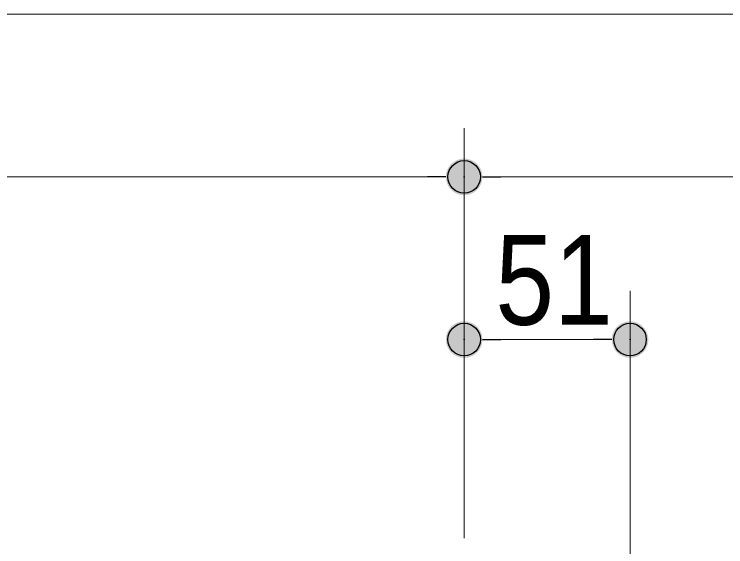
# Model space of a CAD drawing. Units: millimetres, scale not verified. Extents: x -4547 to 4547, y -2284 to 2284.
# Drawn here: x -1840.2 to -1621.4, y 1229 to 1392.7 of the extents above; entities that cross this region are included whole.
import ezdxf
from ezdxf.enums import TextEntityAlignment as Align

# ---------------------------------------------------------------- set-up
doc = ezdxf.new("R2010")
doc.units = ezdxf.units.MM
doc.header["$LTSCALE"] = 20
doc.header["$PDMODE"] = 32
doc.header["$PDSIZE"] = 10
doc.layers.add('0-3_0', color=7, linetype='Continuous', lineweight=25)
doc.layers.add('0-5_2寸法-1', color=7, linetype='Continuous', lineweight=15)
doc.layers.add('0-4_Defpoints', color=7, linetype='Continuous')
doc.styles.add('ＭＳ Ｐゴシック', font='')
doc.styles.get('ＭＳ Ｐゴシック').set_extended_font_data('MS PGothic')

# ---------------------------------------------------------------- blocks, each defined once
blk = doc.blocks.new('_Dot')
at = {"layer": '0-3_0'}
blk.add_line((-10, 0), (-20, 0), dxfattribs=at)
for points in [[(0, 0), (-6.37, 7.71), (-5.36, 8.44)], [(0, 0), (-5.36, 8.44), (-4.26, 9.05)], [(0, 0), (-4.26, 9.05), (-3.09, 9.51)], [(0, 0), (-3.09, 9.51), (-1.87, 9.82)], [(0, 0), (-1.87, 9.82), (-0.63, 9.98)], [(0, 0), (-0.63, 9.98), (0.63, 9.98)], [(0, 0), (0.63, 9.98), (1.87, 9.82)], [(0, 0), (1.87, 9.82), (3.09, 9.51)], [(0, 0), (3.09, 9.51), (4.26, 9.05)], [(0, 0), (4.26, 9.05), (5.36, 8.44)], [(0, 0), (5.36, 8.44), (6.37, 7.71)], [(0, 0), (-9.3, 3.68), (-8.76, 4.82)], [(0, 0), (-8.76, 4.82), (-8.09, 5.88)], [(0, 0), (-8.09, 5.88), (-7.29, 6.85)], [(0, 0), (-7.29, 6.85), (-6.37, 7.71)], [(0, 0), (6.37, 7.71), (7.29, 6.85)], [(0, 0), (7.29, 6.85), (8.09, 5.88)], [(0, 0), (8.09, 5.88), (8.76, 4.82)], [(0, 0), (8.76, 4.82), (9.3, 3.68)], [(0, 0), (-10, 0), (-9.92, 1.25)], [(0, 0), (-9.92, -1.25), (-10, 0)], [(0, 0), (-9.92, 1.25), (-9.69, 2.49)], [(0, 0), (-9.69, -2.49), (-9.92, -1.25)], [(0, 0), (-9.69, 2.49), (-9.3, 3.68)], [(0, 0), (-9.3, -3.68), (-9.69, -2.49)], [(0, 0), (-8.76, -4.82), (-9.3, -3.68)], [(0, 0), (-8.09, -5.88), (-8.76, -4.82)], [(0, 0), (-7.29, -6.85), (-8.09, -5.88)], [(0, 0), (-6.37, -7.71), (-7.29, -6.85)], [(0, 0), (-5.36, -8.44), (-6.37, -7.71)], [(0, 0), (-4.26, -9.05), (-5.36, -8.44)], [(0, 0), (-3.09, -9.51), (-4.26, -9.05)], [(0, 0), (-1.87, -9.82), (-3.09, -9.51)], [(0, 0), (-0.63, -9.98), (-1.87, -9.82)], [(0, 0), (0.63, -9.98), (-0.63, -9.98)], [(0, 0), (9.3, 3.68), (9.69, 2.49)], [(0, 0), (9.69, 2.49), (9.92, 1.25)], [(0, 0), (9.92, 1.25), (10, 0)], [(0, 0), (1.87, -9.82), (0.63, -9.98)], [(0, 0), (3.09, -9.51), (1.87, -9.82)], [(0, 0), (4.26, -9.05), (3.09, -9.51)], [(0, 0), (5.36, -8.44), (4.26, -9.05)], [(0, 0), (6.37, -7.71), (5.36, -8.44)], [(0, 0), (7.29, -6.85), (6.37, -7.71)], [(0, 0), (8.09, -5.88), (7.29, -6.85)], [(0, 0), (8.76, -4.82), (8.09, -5.88)], [(0, 0), (9.3, -3.68), (8.76, -4.82)], [(0, 0), (9.69, -2.49), (9.3, -3.68)], [(0, 0), (9.92, -1.25), (9.69, -2.49)], [(0, 0), (10, 0), (9.92, -1.25)]]:
    blk.add_solid(points, dxfattribs=at)

msp = doc.modelspace()

# ---------------------------------------------------------------- linework, layer by layer
at = {"layer": '0-4_Defpoints'}
for p in [(-1701.87, 1342.68), (-1701.87, 1292.68), (-1650.87, 1292.68)]:
    msp.add_point(p, dxfattribs=at)
at = {"layer": '0-5_2寸法-1'}
for p, q in [((-4132.61, 1392.68), (-865.12, 1392.68)), ((-1701.87, 1307.68), (-1701.87, 1357.68)), ((-1701.87, 1307.68), (-1701.87, 1357.68)), ((-3284.61, 1342.68), (-1713.12, 1342.68)), ((-1690.61, 1342.68), (-865.12, 1342.68)), ((-1701.87, 1231.69), (-1701.87, 1307.68)), ((-1650.87, 1156.69), (-1650.87, 1307.68)), ((-1690.61, 1292.68), (-1662.12, 1292.68))]:
    msp.add_line(p, q, dxfattribs=at)

# ---------------------------------------------------------------- block references
at = {"layer": '0-5_2寸法-1', "xscale": 0.5627563, "yscale": 0.5627563}
for p in [(-1701.87, 1342.68), (-1650.87, 1292.68)]:
    msp.add_blockref('_Dot', p, dxfattribs=at)
at = {"layer": '0-5_2寸法-1', "xscale": 0.5627563, "yscale": 0.5627563, "rotation": 180}
for p in [(-1701.87, 1342.68), (-1701.87, 1292.68)]:
    msp.add_blockref('_Dot', p, dxfattribs=at)

# ---------------------------------------------------------------- texts
at = {"layer": '0-5_2寸法-1', "style": 'ＭＳ Ｐゴシック', "width": 0.9}
msp.add_text('51', height=27.57, dxfattribs=at).set_placement((-1692.29, 1288.96), align=Align.BOTTOM_LEFT)

doc.saveas('drawing.dxf')
